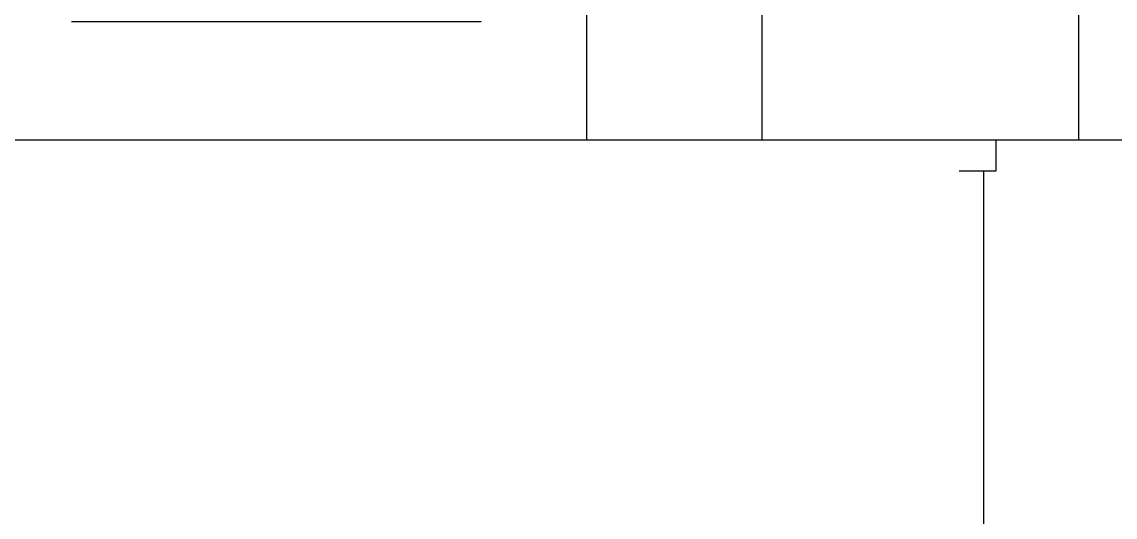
# Model space of a CAD drawing. Extents: x 69728788 to 150676229, y 20333219 to 43663798.
# Drawn here: x 75263848 to 75264585, y 20698604 to 20698937 of the extents above; entities that cross this region are included whole.
import ezdxf

# ---------------------------------------------------------------- set-up
doc = ezdxf.new("R2010")
doc.units = 0
doc.header["$LTSCALE"] = 1000
doc.header["$MEASUREMENT"] = 0
doc.layers.get('0').update_dxf_attribs({"linetype": 'CONTINUOUS'})

# ---------------------------------------------------------------- blocks, each defined once
blk = doc.blocks.new('gfhhrryyfd')
at = {"linetype": 'Continuous'}
for p, q in [((3695283.53, -1751320.33), (3695283.53, -1750985.79)), ((3695401.81, -1751320.33), (3695401.81, -1750985.79)), ((3695615.08, -1751320.33), (3695615.08, -1750985.79)), ((3695009.26, -1751240.88), (3694936.45, -1751240.88)), ((3695212.44, -1751240.88), (3695009.26, -1751240.88)), ((3694484.82, -1751320.33), (3695664.07, -1751320.33)), ((3695559.53, -1751341.24), (3695559.53, -1751320.33)), ((3695534.44, -1751341.24), (3695559.53, -1751341.24)), ((3695551.17, -1751968.5), (3695551.17, -1751341.24))]:
    blk.add_line(p, q, dxfattribs=at)

msp = doc.modelspace()

# ---------------------------------------------------------------- block references
at = {"lineweight": -3, "xscale": 0.9999959468841553, "yscale": 0.9999959506094456, "zscale": 0.9999959495959999}
msp.add_blockref('gfhhrryyfd', (71568960.34, 22450171.07), dxfattribs=at)

doc.saveas('drawing.dxf')
